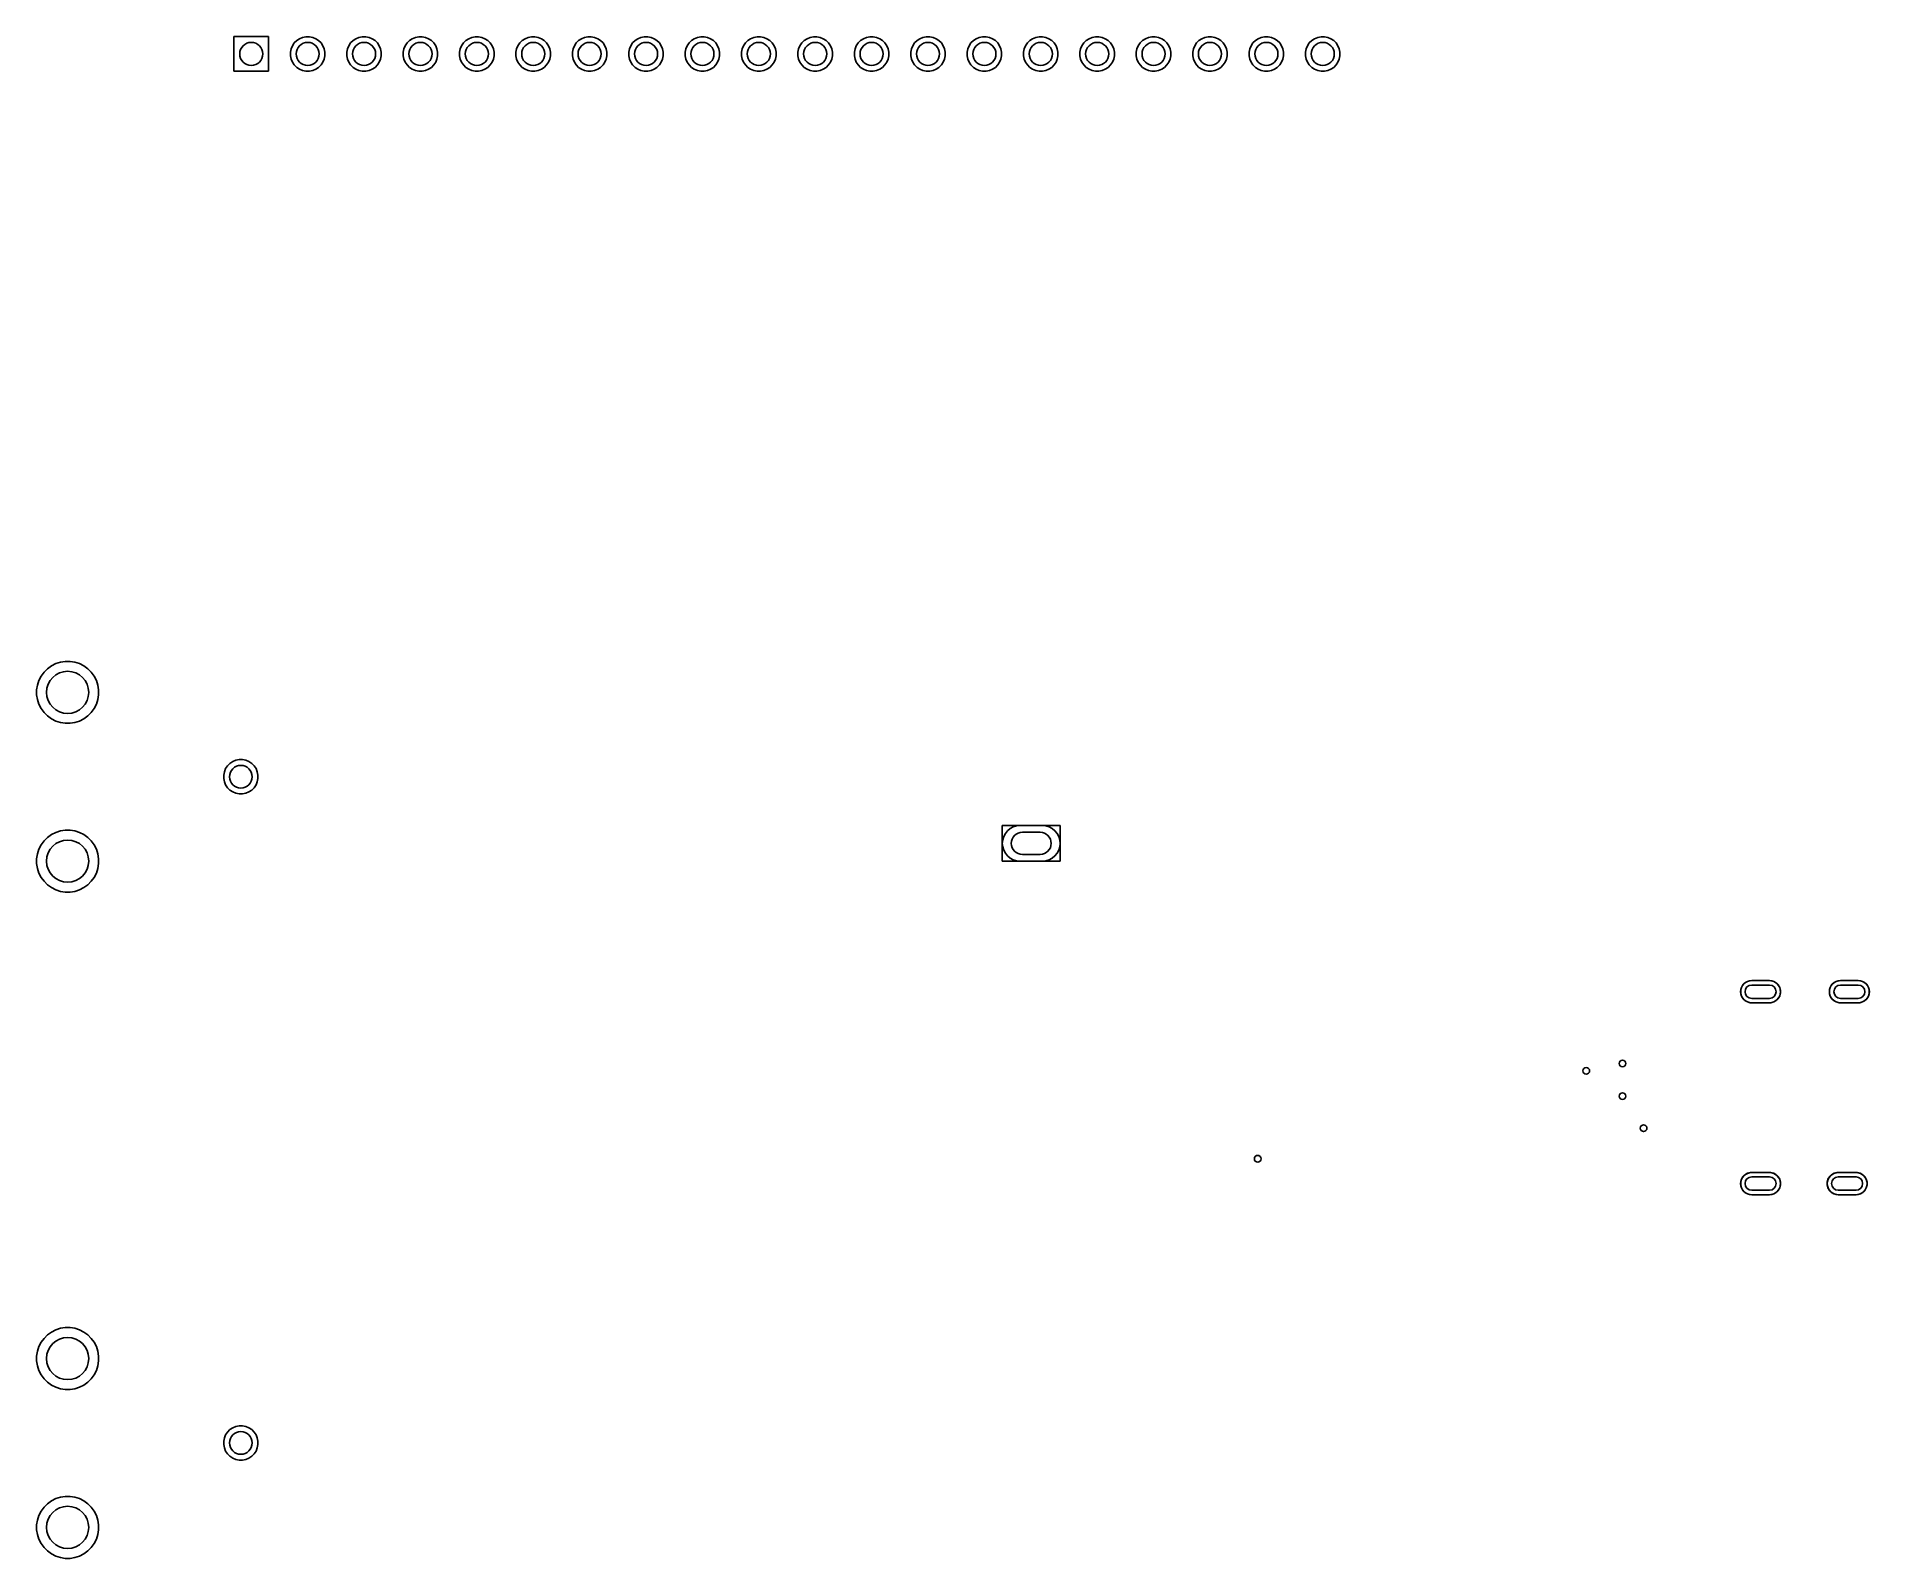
# Model space of a CAD drawing. Header units: inches. Extents: x 4.52 to 7.77, y -4.93 to -2.23.
import ezdxf

# ---------------------------------------------------------------- set-up
doc = ezdxf.new("R2010")
doc.units = ezdxf.units.IN
doc.header["$MEASUREMENT"] = 0
doc.layers.add('B.Mask', color=4, linetype='CONTINUOUS', true_color=0x02ffee)

msp = doc.modelspace()

# ---------------------------------------------------------------- linework, layer by layer
at = {"layer": 'B.Mask', "linetype": 'CONTINUOUS'}
for p, q in [((4.8657, -2.2927), (4.8657, -2.2313)), ((4.8657, -2.2313), (4.9272, -2.2313)), ((4.9272, -2.2313), (4.9272, -2.2927)), ((4.9727, -2.2425), (4.977, -2.2383)), ((4.977, -2.2383), (4.982, -2.2349)), ((4.982, -2.2349), (4.9875, -2.2326)), ((4.9875, -2.2326), (4.9934, -2.2314)), ((4.9934, -2.2314), (4.9995, -2.2314)), ((4.9995, -2.2314), (5.0054, -2.2326)), ((5.0054, -2.2326), (5.0109, -2.2349)), ((5.0109, -2.2349), (5.0159, -2.2383)), ((5.0159, -2.2383), (5.0202, -2.2425)), ((5.0727, -2.2425), (5.077, -2.2383)), ((5.077, -2.2383), (5.082, -2.2349)), ((5.082, -2.2349), (5.0875, -2.2326)), ((5.0875, -2.2326), (5.0934, -2.2314)), ((5.0934, -2.2314), (5.0995, -2.2314)), ((5.0995, -2.2314), (5.1054, -2.2326)), ((5.1054, -2.2326), (5.1109, -2.2349)), ((5.1109, -2.2349), (5.1159, -2.2383)), ((5.1159, -2.2383), (5.1202, -2.2425)), ((5.1727, -2.2425), (5.177, -2.2383)), ((5.177, -2.2383), (5.182, -2.2349)), ((5.182, -2.2349), (5.1875, -2.2326)), ((5.1875, -2.2326), (5.1934, -2.2314)), ((5.1934, -2.2314), (5.1995, -2.2314)), ((5.1995, -2.2314), (5.2054, -2.2326)), ((5.2054, -2.2326), (5.2109, -2.2349)), ((5.2109, -2.2349), (5.2159, -2.2383)), ((5.2159, -2.2383), (5.2202, -2.2425)), ((5.2727, -2.2425), (5.277, -2.2383)), ((5.277, -2.2383), (5.282, -2.2349)), ((5.282, -2.2349), (5.2875, -2.2326)), ((5.2875, -2.2326), (5.2934, -2.2314)), ((5.2934, -2.2314), (5.2995, -2.2314)), ((5.2995, -2.2314), (5.3054, -2.2326)), ((5.3054, -2.2326), (5.3109, -2.2349)), ((5.3109, -2.2349), (5.3159, -2.2383)), ((5.3159, -2.2383), (5.3202, -2.2425)), ((5.3727, -2.2425), (5.377, -2.2383)), ((5.377, -2.2383), (5.382, -2.2349)), ((5.382, -2.2349), (5.3875, -2.2326)), ((5.3875, -2.2326), (5.3934, -2.2314)), ((5.3934, -2.2314), (5.3995, -2.2314)), ((5.3995, -2.2314), (5.4054, -2.2326)), ((5.4054, -2.2326), (5.4109, -2.2349)), ((5.4109, -2.2349), (5.4159, -2.2383)), ((5.4159, -2.2383), (5.4202, -2.2425)), ((5.4727, -2.2425), (5.477, -2.2383)), ((5.477, -2.2383), (5.482, -2.2349)), ((5.482, -2.2349), (5.4875, -2.2326)), ((5.4875, -2.2326), (5.4934, -2.2314)), ((5.4934, -2.2314), (5.4995, -2.2314)), ((5.4995, -2.2314), (5.5054, -2.2326)), ((5.5054, -2.2326), (5.5109, -2.2349)), ((5.5109, -2.2349), (5.5159, -2.2383)), ((5.5159, -2.2383), (5.5202, -2.2425)), ((5.5727, -2.2425), (5.577, -2.2383)), ((5.577, -2.2383), (5.582, -2.2349)), ((5.582, -2.2349), (5.5875, -2.2326)), ((5.5875, -2.2326), (5.5934, -2.2314)), ((5.5934, -2.2314), (5.5995, -2.2314)), ((5.5995, -2.2314), (5.6054, -2.2326)), ((5.6054, -2.2326), (5.6109, -2.2349)), ((5.6109, -2.2349), (5.6159, -2.2383)), ((5.6159, -2.2383), (5.6202, -2.2425)), ((5.6727, -2.2425), (5.677, -2.2383)), ((5.677, -2.2383), (5.682, -2.2349)), ((5.682, -2.2349), (5.6875, -2.2326)), ((5.6875, -2.2326), (5.6934, -2.2314)), ((5.6934, -2.2314), (5.6995, -2.2314)), ((5.6995, -2.2314), (5.7054, -2.2326)), ((5.7054, -2.2326), (5.7109, -2.2349)), ((5.7109, -2.2349), (5.7159, -2.2383)), ((5.7159, -2.2383), (5.7202, -2.2425)), ((5.7727, -2.2425), (5.777, -2.2383)), ((5.777, -2.2383), (5.782, -2.2349)), ((5.782, -2.2349), (5.7875, -2.2326)), ((5.7875, -2.2326), (5.7934, -2.2314)), ((5.7934, -2.2314), (5.7995, -2.2314)), ((5.7995, -2.2314), (5.8054, -2.2326)), ((5.8054, -2.2326), (5.8109, -2.2349)), ((5.8109, -2.2349), (5.8159, -2.2383)), ((5.8159, -2.2383), (5.8202, -2.2425)), ((5.8727, -2.2425), (5.877, -2.2383)), ((5.877, -2.2383), (5.882, -2.2349)), ((5.882, -2.2349), (5.8875, -2.2326)), ((5.8875, -2.2326), (5.8934, -2.2314)), ((5.8934, -2.2314), (5.8995, -2.2314)), ((5.8995, -2.2314), (5.9054, -2.2326)), ((5.9054, -2.2326), (5.9109, -2.2349)), ((5.9109, -2.2349), (5.9159, -2.2383)), ((5.9159, -2.2383), (5.9202, -2.2425)), ((5.9727, -2.2425), (5.977, -2.2383)), ((5.977, -2.2383), (5.982, -2.2349)), ((5.982, -2.2349), (5.9875, -2.2326)), ((5.9875, -2.2326), (5.9934, -2.2314)), ((5.9934, -2.2314), (5.9995, -2.2314)), ((5.9995, -2.2314), (6.0054, -2.2326)), ((6.0054, -2.2326), (6.0109, -2.2349)), ((6.0109, -2.2349), (6.0159, -2.2383)), ((6.0159, -2.2383), (6.0202, -2.2425)), ((6.0727, -2.2425), (6.077, -2.2383)), ((6.077, -2.2383), (6.082, -2.2349)), ((6.082, -2.2349), (6.0875, -2.2326)), ((6.0875, -2.2326), (6.0934, -2.2314)), ((6.0934, -2.2314), (6.0995, -2.2314)), ((6.0995, -2.2314), (6.1054, -2.2326)), ((6.1054, -2.2326), (6.1109, -2.2349)), ((6.1109, -2.2349), (6.1159, -2.2383)), ((6.1159, -2.2383), (6.1202, -2.2425)), ((6.1727, -2.2425), (6.177, -2.2383)), ((6.177, -2.2383), (6.182, -2.2349)), ((6.182, -2.2349), (6.1875, -2.2326)), ((6.1875, -2.2326), (6.1934, -2.2314)), ((6.1934, -2.2314), (6.1995, -2.2314)), ((6.1995, -2.2314), (6.2054, -2.2326)), ((6.2054, -2.2326), (6.2109, -2.2349)), ((6.2109, -2.2349), (6.2159, -2.2383)), ((6.2159, -2.2383), (6.2202, -2.2425)), ((6.2727, -2.2425), (6.277, -2.2383)), ((6.277, -2.2383), (6.282, -2.2349)), ((6.282, -2.2349), (6.2875, -2.2326)), ((6.2875, -2.2326), (6.2934, -2.2314)), ((6.2934, -2.2314), (6.2995, -2.2314)), ((6.2995, -2.2314), (6.3054, -2.2326)), ((6.3054, -2.2326), (6.3109, -2.2349)), ((6.3109, -2.2349), (6.3159, -2.2383)), ((6.3159, -2.2383), (6.3202, -2.2425)), ((6.3727, -2.2425), (6.377, -2.2383)), ((6.377, -2.2383), (6.382, -2.2349)), ((6.382, -2.2349), (6.3875, -2.2326)), ((6.3875, -2.2326), (6.3934, -2.2314)), ((6.3934, -2.2314), (6.3995, -2.2314)), ((6.3995, -2.2314), (6.4054, -2.2326)), ((6.4054, -2.2326), (6.4109, -2.2349)), ((6.4109, -2.2349), (6.4159, -2.2383)), ((6.4159, -2.2383), (6.4202, -2.2425)), ((6.4727, -2.2425), (6.477, -2.2383)), ((6.477, -2.2383), (6.482, -2.2349)), ((6.482, -2.2349), (6.4875, -2.2326)), ((6.4875, -2.2326), (6.4934, -2.2314)), ((6.4934, -2.2314), (6.4995, -2.2314)), ((6.4995, -2.2314), (6.5054, -2.2326)), ((6.5054, -2.2326), (6.5109, -2.2349)), ((6.5109, -2.2349), (6.5159, -2.2383)), ((6.5159, -2.2383), (6.5202, -2.2425)), ((6.5727, -2.2425), (6.577, -2.2383)), ((6.577, -2.2383), (6.582, -2.2349)), ((6.582, -2.2349), (6.5875, -2.2326)), ((6.5875, -2.2326), (6.5934, -2.2314)), ((6.5934, -2.2314), (6.5995, -2.2314)), ((6.5995, -2.2314), (6.6054, -2.2326)), ((6.6054, -2.2326), (6.6109, -2.2349)), ((6.6109, -2.2349), (6.6159, -2.2383)), ((6.6159, -2.2383), (6.6202, -2.2425)), ((6.6727, -2.2425), (6.677, -2.2383)), ((6.677, -2.2383), (6.682, -2.2349)), ((6.682, -2.2349), (6.6875, -2.2326)), ((6.6875, -2.2326), (6.6934, -2.2314)), ((6.6934, -2.2314), (6.6995, -2.2314)), ((6.6995, -2.2314), (6.7054, -2.2326)), ((6.7054, -2.2326), (6.7109, -2.2349)), ((6.7109, -2.2349), (6.7159, -2.2383)), ((6.7159, -2.2383), (6.7202, -2.2425)), ((6.7727, -2.2425), (6.777, -2.2383)), ((6.777, -2.2383), (6.782, -2.2349)), ((6.782, -2.2349), (6.7875, -2.2326)), ((6.7875, -2.2326), (6.7934, -2.2314)), ((6.7934, -2.2314), (6.7995, -2.2314)), ((6.7995, -2.2314), (6.8054, -2.2326)), ((6.8054, -2.2326), (6.8109, -2.2349)), ((6.8109, -2.2349), (6.8159, -2.2383)), ((6.8159, -2.2383), (6.8202, -2.2425)), ((4.9659, -2.259), (4.9671, -2.2531)), ((4.9659, -2.265), (4.9659, -2.259)), ((4.9671, -2.2709), (4.9659, -2.265)), ((4.9671, -2.2531), (4.9694, -2.2475)), ((4.9694, -2.2765), (4.9671, -2.2709)), ((4.9694, -2.2475), (4.9727, -2.2425)), ((5.0202, -2.2425), (5.0235, -2.2475)), ((5.0235, -2.2475), (5.0258, -2.2531)), ((5.0258, -2.2709), (5.0235, -2.2765)), ((5.0258, -2.2531), (5.027, -2.259)), ((5.027, -2.265), (5.0258, -2.2709)), ((5.027, -2.259), (5.027, -2.265)), ((5.0659, -2.259), (5.0671, -2.2531)), ((5.0659, -2.265), (5.0659, -2.259)), ((5.0671, -2.2709), (5.0659, -2.265)), ((5.0671, -2.2531), (5.0694, -2.2475)), ((5.0694, -2.2765), (5.0671, -2.2709)), ((5.0694, -2.2475), (5.0727, -2.2425)), ((5.1202, -2.2425), (5.1235, -2.2475)), ((5.1235, -2.2475), (5.1258, -2.2531)), ((5.1258, -2.2709), (5.1235, -2.2765)), ((5.1258, -2.2531), (5.127, -2.259)), ((5.127, -2.265), (5.1258, -2.2709)), ((5.127, -2.259), (5.127, -2.265)), ((5.1659, -2.259), (5.1671, -2.2531)), ((5.1659, -2.265), (5.1659, -2.259)), ((5.1671, -2.2709), (5.1659, -2.265)), ((5.1671, -2.2531), (5.1694, -2.2475)), ((5.1694, -2.2765), (5.1671, -2.2709)), ((5.1694, -2.2475), (5.1727, -2.2425)), ((5.2202, -2.2425), (5.2235, -2.2475)), ((5.2235, -2.2475), (5.2258, -2.2531)), ((5.2258, -2.2709), (5.2235, -2.2765)), ((5.2258, -2.2531), (5.227, -2.259)), ((5.227, -2.265), (5.2258, -2.2709)), ((5.227, -2.259), (5.227, -2.265)), ((5.2659, -2.259), (5.2671, -2.2531)), ((5.2659, -2.265), (5.2659, -2.259)), ((5.2671, -2.2709), (5.2659, -2.265)), ((5.2671, -2.2531), (5.2694, -2.2475)), ((5.2694, -2.2765), (5.2671, -2.2709)), ((5.2694, -2.2475), (5.2727, -2.2425)), ((5.3202, -2.2425), (5.3235, -2.2475)), ((5.3235, -2.2475), (5.3258, -2.2531)), ((5.3258, -2.2709), (5.3235, -2.2765)), ((5.3258, -2.2531), (5.327, -2.259)), ((5.327, -2.265), (5.3258, -2.2709)), ((5.327, -2.259), (5.327, -2.265)), ((5.3659, -2.259), (5.3671, -2.2531)), ((5.3659, -2.265), (5.3659, -2.259)), ((5.3671, -2.2709), (5.3659, -2.265)), ((5.3671, -2.2531), (5.3694, -2.2475)), ((5.3694, -2.2765), (5.3671, -2.2709)), ((5.3694, -2.2475), (5.3727, -2.2425)), ((5.4202, -2.2425), (5.4235, -2.2475)), ((5.4235, -2.2475), (5.4258, -2.2531)), ((5.4258, -2.2709), (5.4235, -2.2765)), ((5.4258, -2.2531), (5.427, -2.259)), ((5.427, -2.265), (5.4258, -2.2709)), ((5.427, -2.259), (5.427, -2.265)), ((5.4659, -2.259), (5.4671, -2.2531)), ((5.4659, -2.265), (5.4659, -2.259)), ((5.4671, -2.2709), (5.4659, -2.265)), ((5.4671, -2.2531), (5.4694, -2.2475)), ((5.4694, -2.2765), (5.4671, -2.2709)), ((5.4694, -2.2475), (5.4727, -2.2425)), ((5.5202, -2.2425), (5.5235, -2.2475)), ((5.5235, -2.2475), (5.5258, -2.2531)), ((5.5258, -2.2709), (5.5235, -2.2765)), ((5.5258, -2.2531), (5.527, -2.259)), ((5.527, -2.265), (5.5258, -2.2709)), ((5.527, -2.259), (5.527, -2.265)), ((5.5659, -2.259), (5.5671, -2.2531)), ((5.5659, -2.265), (5.5659, -2.259)), ((5.5671, -2.2709), (5.5659, -2.265)), ((5.5671, -2.2531), (5.5694, -2.2475)), ((5.5694, -2.2765), (5.5671, -2.2709)), ((5.5694, -2.2475), (5.5727, -2.2425)), ((5.6202, -2.2425), (5.6235, -2.2475)), ((5.6235, -2.2475), (5.6258, -2.2531)), ((5.6258, -2.2709), (5.6235, -2.2765)), ((5.6258, -2.2531), (5.627, -2.259)), ((5.627, -2.265), (5.6258, -2.2709)), ((5.627, -2.259), (5.627, -2.265)), ((5.6659, -2.259), (5.6671, -2.2531)), ((5.6659, -2.265), (5.6659, -2.259)), ((5.6671, -2.2709), (5.6659, -2.265)), ((5.6671, -2.2531), (5.6694, -2.2475)), ((5.6694, -2.2765), (5.6671, -2.2709)), ((5.6694, -2.2475), (5.6727, -2.2425)), ((5.7202, -2.2425), (5.7235, -2.2475)), ((5.7235, -2.2475), (5.7258, -2.2531)), ((5.7258, -2.2709), (5.7235, -2.2765)), ((5.7258, -2.2531), (5.727, -2.259)), ((5.727, -2.265), (5.7258, -2.2709)), ((5.727, -2.259), (5.727, -2.265)), ((5.7659, -2.259), (5.7671, -2.2531)), ((5.7659, -2.265), (5.7659, -2.259)), ((5.7671, -2.2709), (5.7659, -2.265)), ((5.7671, -2.2531), (5.7694, -2.2475)), ((5.7694, -2.2765), (5.7671, -2.2709)), ((5.7694, -2.2475), (5.7727, -2.2425)), ((5.8202, -2.2425), (5.8235, -2.2475)), ((5.8235, -2.2475), (5.8258, -2.2531)), ((5.8258, -2.2709), (5.8235, -2.2765)), ((5.8258, -2.2531), (5.827, -2.259)), ((5.827, -2.265), (5.8258, -2.2709)), ((5.827, -2.259), (5.827, -2.265)), ((5.8659, -2.259), (5.8671, -2.2531)), ((5.8659, -2.265), (5.8659, -2.259)), ((5.8671, -2.2709), (5.8659, -2.265)), ((5.8671, -2.2531), (5.8694, -2.2475)), ((5.8694, -2.2765), (5.8671, -2.2709)), ((5.8694, -2.2475), (5.8727, -2.2425)), ((5.9202, -2.2425), (5.9235, -2.2475)), ((5.9235, -2.2475), (5.9258, -2.2531)), ((5.9258, -2.2709), (5.9235, -2.2765)), ((5.9258, -2.2531), (5.927, -2.259)), ((5.927, -2.265), (5.9258, -2.2709)), ((5.927, -2.259), (5.927, -2.265)), ((5.9659, -2.259), (5.9671, -2.2531)), ((5.9659, -2.265), (5.9659, -2.259)), ((5.9671, -2.2709), (5.9659, -2.265)), ((5.9671, -2.2531), (5.9694, -2.2475)), ((5.9694, -2.2765), (5.9671, -2.2709)), ((5.9694, -2.2475), (5.9727, -2.2425)), ((6.0202, -2.2425), (6.0235, -2.2475)), ((6.0235, -2.2475), (6.0258, -2.2531)), ((6.0258, -2.2709), (6.0235, -2.2765)), ((6.0258, -2.2531), (6.027, -2.259)), ((6.027, -2.265), (6.0258, -2.2709)), ((6.027, -2.259), (6.027, -2.265)), ((6.0659, -2.259), (6.0671, -2.2531)), ((6.0659, -2.265), (6.0659, -2.259)), ((6.0671, -2.2709), (6.0659, -2.265)), ((6.0671, -2.2531), (6.0694, -2.2475)), ((6.0694, -2.2765), (6.0671, -2.2709)), ((6.0694, -2.2475), (6.0727, -2.2425)), ((6.1202, -2.2425), (6.1235, -2.2475)), ((6.1235, -2.2475), (6.1258, -2.2531)), ((6.1258, -2.2709), (6.1235, -2.2765)), ((6.1258, -2.2531), (6.127, -2.259)), ((6.127, -2.265), (6.1258, -2.2709)), ((6.127, -2.259), (6.127, -2.265)), ((6.1659, -2.259), (6.1671, -2.2531)), ((6.1659, -2.265), (6.1659, -2.259)), ((6.1671, -2.2709), (6.1659, -2.265)), ((6.1671, -2.2531), (6.1694, -2.2475)), ((6.1694, -2.2765), (6.1671, -2.2709)), ((6.1694, -2.2475), (6.1727, -2.2425)), ((6.2202, -2.2425), (6.2235, -2.2475)), ((6.2235, -2.2475), (6.2258, -2.2531)), ((6.2258, -2.2709), (6.2235, -2.2765)), ((6.2258, -2.2531), (6.227, -2.259)), ((6.227, -2.265), (6.2258, -2.2709)), ((6.227, -2.259), (6.227, -2.265)), ((6.2659, -2.259), (6.2671, -2.2531)), ((6.2659, -2.265), (6.2659, -2.259)), ((6.2671, -2.2709), (6.2659, -2.265)), ((6.2671, -2.2531), (6.2694, -2.2475)), ((6.2694, -2.2765), (6.2671, -2.2709)), ((6.2694, -2.2475), (6.2727, -2.2425)), ((6.3202, -2.2425), (6.3235, -2.2475)), ((6.3235, -2.2475), (6.3258, -2.2531)), ((6.3258, -2.2709), (6.3235, -2.2765)), ((6.3258, -2.2531), (6.327, -2.259)), ((6.327, -2.265), (6.3258, -2.2709)), ((6.327, -2.259), (6.327, -2.265)), ((6.3659, -2.259), (6.3671, -2.2531)), ((6.3659, -2.265), (6.3659, -2.259)), ((6.3671, -2.2709), (6.3659, -2.265)), ((6.3671, -2.2531), (6.3694, -2.2475)), ((6.3694, -2.2765), (6.3671, -2.2709)), ((6.3694, -2.2475), (6.3727, -2.2425)), ((6.4202, -2.2425), (6.4235, -2.2475)), ((6.4235, -2.2475), (6.4258, -2.2531)), ((6.4258, -2.2709), (6.4235, -2.2765)), ((6.4258, -2.2531), (6.427, -2.259)), ((6.427, -2.265), (6.4258, -2.2709)), ((6.427, -2.259), (6.427, -2.265)), ((6.4659, -2.259), (6.4671, -2.2531)), ((6.4659, -2.265), (6.4659, -2.259)), ((6.4671, -2.2709), (6.4659, -2.265)), ((6.4671, -2.2531), (6.4694, -2.2475)), ((6.4694, -2.2765), (6.4671, -2.2709)), ((6.4694, -2.2475), (6.4727, -2.2425)), ((6.5202, -2.2425), (6.5235, -2.2475)), ((6.5235, -2.2475), (6.5258, -2.2531)), ((6.5258, -2.2709), (6.5235, -2.2765)), ((6.5258, -2.2531), (6.527, -2.259)), ((6.527, -2.265), (6.5258, -2.2709)), ((6.527, -2.259), (6.527, -2.265)), ((6.5659, -2.259), (6.5671, -2.2531)), ((6.5659, -2.265), (6.5659, -2.259)), ((6.5671, -2.2709), (6.5659, -2.265)), ((6.5671, -2.2531), (6.5694, -2.2475)), ((6.5694, -2.2765), (6.5671, -2.2709)), ((6.5694, -2.2475), (6.5727, -2.2425)), ((6.6202, -2.2425), (6.6235, -2.2475)), ((6.6235, -2.2475), (6.6258, -2.2531)), ((6.6258, -2.2709), (6.6235, -2.2765)), ((6.6258, -2.2531), (6.627, -2.259)), ((6.627, -2.265), (6.6258, -2.2709)), ((6.627, -2.259), (6.627, -2.265)), ((6.6659, -2.259), (6.6671, -2.2531)), ((6.6659, -2.265), (6.6659, -2.259)), ((6.6671, -2.2709), (6.6659, -2.265)), ((6.6671, -2.2531), (6.6694, -2.2475)), ((6.6694, -2.2765), (6.6671, -2.2709)), ((6.6694, -2.2475), (6.6727, -2.2425)), ((6.7202, -2.2425), (6.7235, -2.2475)), ((6.7235, -2.2475), (6.7258, -2.2531)), ((6.7258, -2.2709), (6.7235, -2.2765)), ((6.7258, -2.2531), (6.727, -2.259)), ((6.727, -2.265), (6.7258, -2.2709)), ((6.727, -2.259), (6.727, -2.265)), ((6.7659, -2.259), (6.7671, -2.2531)), ((6.7659, -2.265), (6.7659, -2.259)), ((6.7671, -2.2709), (6.7659, -2.265)), ((6.7671, -2.2531), (6.7694, -2.2475)), ((6.7694, -2.2765), (6.7671, -2.2709)), ((6.7694, -2.2475), (6.7727, -2.2425)), ((6.8202, -2.2425), (6.8235, -2.2475)), ((6.8235, -2.2475), (6.8258, -2.2531)), ((6.8258, -2.2709), (6.8235, -2.2765)), ((6.8258, -2.2531), (6.827, -2.259)), ((6.827, -2.265), (6.8258, -2.2709)), ((6.827, -2.259), (6.827, -2.265)), ((4.9272, -2.2927), (4.8657, -2.2927)), ((4.9727, -2.2815), (4.9694, -2.2765)), ((4.977, -2.2857), (4.9727, -2.2815)), ((4.982, -2.2891), (4.977, -2.2857)), ((4.9875, -2.2914), (4.982, -2.2891)), ((4.9934, -2.2926), (4.9875, -2.2914)), ((4.9995, -2.2926), (4.9934, -2.2926)), ((5.0054, -2.2914), (4.9995, -2.2926)), ((5.0109, -2.2891), (5.0054, -2.2914)), ((5.0159, -2.2857), (5.0109, -2.2891)), ((5.0202, -2.2815), (5.0159, -2.2857)), ((5.0235, -2.2765), (5.0202, -2.2815)), ((5.0727, -2.2815), (5.0694, -2.2765)), ((5.077, -2.2857), (5.0727, -2.2815)), ((5.082, -2.2891), (5.077, -2.2857)), ((5.0875, -2.2914), (5.082, -2.2891)), ((5.0934, -2.2926), (5.0875, -2.2914)), ((5.0995, -2.2926), (5.0934, -2.2926)), ((5.1054, -2.2914), (5.0995, -2.2926)), ((5.1109, -2.2891), (5.1054, -2.2914)), ((5.1159, -2.2857), (5.1109, -2.2891)), ((5.1202, -2.2815), (5.1159, -2.2857)), ((5.1235, -2.2765), (5.1202, -2.2815)), ((5.1727, -2.2815), (5.1694, -2.2765)), ((5.177, -2.2857), (5.1727, -2.2815)), ((5.182, -2.2891), (5.177, -2.2857)), ((5.1875, -2.2914), (5.182, -2.2891)), ((5.1934, -2.2926), (5.1875, -2.2914)), ((5.1995, -2.2926), (5.1934, -2.2926)), ((5.2054, -2.2914), (5.1995, -2.2926)), ((5.2109, -2.2891), (5.2054, -2.2914)), ((5.2159, -2.2857), (5.2109, -2.2891)), ((5.2202, -2.2815), (5.2159, -2.2857)), ((5.2235, -2.2765), (5.2202, -2.2815)), ((5.2727, -2.2815), (5.2694, -2.2765)), ((5.277, -2.2857), (5.2727, -2.2815)), ((5.282, -2.2891), (5.277, -2.2857)), ((5.2875, -2.2914), (5.282, -2.2891)), ((5.2934, -2.2926), (5.2875, -2.2914)), ((5.2995, -2.2926), (5.2934, -2.2926)), ((5.3054, -2.2914), (5.2995, -2.2926)), ((5.3109, -2.2891), (5.3054, -2.2914)), ((5.3159, -2.2857), (5.3109, -2.2891)), ((5.3202, -2.2815), (5.3159, -2.2857)), ((5.3235, -2.2765), (5.3202, -2.2815)), ((5.3727, -2.2815), (5.3694, -2.2765)), ((5.377, -2.2857), (5.3727, -2.2815)), ((5.382, -2.2891), (5.377, -2.2857)), ((5.3875, -2.2914), (5.382, -2.2891)), ((5.3934, -2.2926), (5.3875, -2.2914)), ((5.3995, -2.2926), (5.3934, -2.2926)), ((5.4054, -2.2914), (5.3995, -2.2926)), ((5.4109, -2.2891), (5.4054, -2.2914)), ((5.4159, -2.2857), (5.4109, -2.2891)), ((5.4202, -2.2815), (5.4159, -2.2857)), ((5.4235, -2.2765), (5.4202, -2.2815)), ((5.4727, -2.2815), (5.4694, -2.2765)), ((5.477, -2.2857), (5.4727, -2.2815)), ((5.482, -2.2891), (5.477, -2.2857)), ((5.4875, -2.2914), (5.482, -2.2891)), ((5.4934, -2.2926), (5.4875, -2.2914)), ((5.4995, -2.2926), (5.4934, -2.2926)), ((5.5054, -2.2914), (5.4995, -2.2926)), ((5.5109, -2.2891), (5.5054, -2.2914)), ((5.5159, -2.2857), (5.5109, -2.2891)), ((5.5202, -2.2815), (5.5159, -2.2857)), ((5.5235, -2.2765), (5.5202, -2.2815)), ((5.5727, -2.2815), (5.5694, -2.2765)), ((5.577, -2.2857), (5.5727, -2.2815)), ((5.582, -2.2891), (5.577, -2.2857)), ((5.5875, -2.2914), (5.582, -2.2891)), ((5.5934, -2.2926), (5.5875, -2.2914)), ((5.5995, -2.2926), (5.5934, -2.2926)), ((5.6054, -2.2914), (5.5995, -2.2926)), ((5.6109, -2.2891), (5.6054, -2.2914)), ((5.6159, -2.2857), (5.6109, -2.2891)), ((5.6202, -2.2815), (5.6159, -2.2857)), ((5.6235, -2.2765), (5.6202, -2.2815)), ((5.6727, -2.2815), (5.6694, -2.2765)), ((5.677, -2.2857), (5.6727, -2.2815)), ((5.682, -2.2891), (5.677, -2.2857)), ((5.6875, -2.2914), (5.682, -2.2891)), ((5.6934, -2.2926), (5.6875, -2.2914)), ((5.6995, -2.2926), (5.6934, -2.2926)), ((5.7054, -2.2914), (5.6995, -2.2926)), ((5.7109, -2.2891), (5.7054, -2.2914)), ((5.7159, -2.2857), (5.7109, -2.2891)), ((5.7202, -2.2815), (5.7159, -2.2857)), ((5.7235, -2.2765), (5.7202, -2.2815)), ((5.7727, -2.2815), (5.7694, -2.2765)), ((5.777, -2.2857), (5.7727, -2.2815)), ((5.782, -2.2891), (5.777, -2.2857)), ((5.7875, -2.2914), (5.782, -2.2891)), ((5.7934, -2.2926), (5.7875, -2.2914)), ((5.7995, -2.2926), (5.7934, -2.2926)), ((5.8054, -2.2914), (5.7995, -2.2926)), ((5.8109, -2.2891), (5.8054, -2.2914)), ((5.8159, -2.2857), (5.8109, -2.2891)), ((5.8202, -2.2815), (5.8159, -2.2857)), ((5.8235, -2.2765), (5.8202, -2.2815)), ((5.8727, -2.2815), (5.8694, -2.2765)), ((5.877, -2.2857), (5.8727, -2.2815)), ((5.882, -2.2891), (5.877, -2.2857)), ((5.8875, -2.2914), (5.882, -2.2891)), ((5.8934, -2.2926), (5.8875, -2.2914)), ((5.8995, -2.2926), (5.8934, -2.2926)), ((5.9054, -2.2914), (5.8995, -2.2926)), ((5.9109, -2.2891), (5.9054, -2.2914)), ((5.9159, -2.2857), (5.9109, -2.2891)), ((5.9202, -2.2815), (5.9159, -2.2857)), ((5.9235, -2.2765), (5.9202, -2.2815)), ((5.9727, -2.2815), (5.9694, -2.2765)), ((5.977, -2.2857), (5.9727, -2.2815)), ((5.982, -2.2891), (5.977, -2.2857)), ((5.9875, -2.2914), (5.982, -2.2891)), ((5.9934, -2.2926), (5.9875, -2.2914)), ((5.9995, -2.2926), (5.9934, -2.2926)), ((6.0054, -2.2914), (5.9995, -2.2926)), ((6.0109, -2.2891), (6.0054, -2.2914)), ((6.0159, -2.2857), (6.0109, -2.2891)), ((6.0202, -2.2815), (6.0159, -2.2857)), ((6.0235, -2.2765), (6.0202, -2.2815)), ((6.0727, -2.2815), (6.0694, -2.2765)), ((6.077, -2.2857), (6.0727, -2.2815)), ((6.082, -2.2891), (6.077, -2.2857)), ((6.0875, -2.2914), (6.082, -2.2891)), ((6.0934, -2.2926), (6.0875, -2.2914)), ((6.0995, -2.2926), (6.0934, -2.2926)), ((6.1054, -2.2914), (6.0995, -2.2926)), ((6.1109, -2.2891), (6.1054, -2.2914)), ((6.1159, -2.2857), (6.1109, -2.2891)), ((6.1202, -2.2815), (6.1159, -2.2857)), ((6.1235, -2.2765), (6.1202, -2.2815)), ((6.1727, -2.2815), (6.1694, -2.2765)), ((6.177, -2.2857), (6.1727, -2.2815)), ((6.182, -2.2891), (6.177, -2.2857)), ((6.1875, -2.2914), (6.182, -2.2891)), ((6.1934, -2.2926), (6.1875, -2.2914)), ((6.1995, -2.2926), (6.1934, -2.2926)), ((6.2054, -2.2914), (6.1995, -2.2926)), ((6.2109, -2.2891), (6.2054, -2.2914)), ((6.2159, -2.2857), (6.2109, -2.2891)), ((6.2202, -2.2815), (6.2159, -2.2857)), ((6.2235, -2.2765), (6.2202, -2.2815)), ((6.2727, -2.2815), (6.2694, -2.2765)), ((6.277, -2.2857), (6.2727, -2.2815)), ((6.282, -2.2891), (6.277, -2.2857)), ((6.2875, -2.2914), (6.282, -2.2891)), ((6.2934, -2.2926), (6.2875, -2.2914)), ((6.2995, -2.2926), (6.2934, -2.2926)), ((6.3054, -2.2914), (6.2995, -2.2926)), ((6.3109, -2.2891), (6.3054, -2.2914)), ((6.3159, -2.2857), (6.3109, -2.2891)), ((6.3202, -2.2815), (6.3159, -2.2857)), ((6.3235, -2.2765), (6.3202, -2.2815)), ((6.3727, -2.2815), (6.3694, -2.2765)), ((6.377, -2.2857), (6.3727, -2.2815)), ((6.382, -2.2891), (6.377, -2.2857)), ((6.3875, -2.2914), (6.382, -2.2891)), ((6.3934, -2.2926), (6.3875, -2.2914)), ((6.3995, -2.2926), (6.3934, -2.2926)), ((6.4054, -2.2914), (6.3995, -2.2926)), ((6.4109, -2.2891), (6.4054, -2.2914)), ((6.4159, -2.2857), (6.4109, -2.2891)), ((6.4202, -2.2815), (6.4159, -2.2857)), ((6.4235, -2.2765), (6.4202, -2.2815)), ((6.4727, -2.2815), (6.4694, -2.2765)), ((6.477, -2.2857), (6.4727, -2.2815)), ((6.482, -2.2891), (6.477, -2.2857)), ((6.4875, -2.2914), (6.482, -2.2891)), ((6.4934, -2.2926), (6.4875, -2.2914)), ((6.4995, -2.2926), (6.4934, -2.2926)), ((6.5054, -2.2914), (6.4995, -2.2926)), ((6.5109, -2.2891), (6.5054, -2.2914)), ((6.5159, -2.2857), (6.5109, -2.2891)), ((6.5202, -2.2815), (6.5159, -2.2857)), ((6.5235, -2.2765), (6.5202, -2.2815)), ((6.5727, -2.2815), (6.5694, -2.2765)), ((6.577, -2.2857), (6.5727, -2.2815)), ((6.582, -2.2891), (6.577, -2.2857)), ((6.5875, -2.2914), (6.582, -2.2891)), ((6.5934, -2.2926), (6.5875, -2.2914)), ((6.5995, -2.2926), (6.5934, -2.2926)), ((6.6054, -2.2914), (6.5995, -2.2926)), ((6.6109, -2.2891), (6.6054, -2.2914)), ((6.6159, -2.2857), (6.6109, -2.2891)), ((6.6202, -2.2815), (6.6159, -2.2857)), ((6.6235, -2.2765), (6.6202, -2.2815)), ((6.6727, -2.2815), (6.6694, -2.2765)), ((6.677, -2.2857), (6.6727, -2.2815)), ((6.682, -2.2891), (6.677, -2.2857)), ((6.6875, -2.2914), (6.682, -2.2891)), ((6.6934, -2.2926), (6.6875, -2.2914)), ((6.6995, -2.2926), (6.6934, -2.2926)), ((6.7054, -2.2914), (6.6995, -2.2926)), ((6.7109, -2.2891), (6.7054, -2.2914)), ((6.7159, -2.2857), (6.7109, -2.2891)), ((6.7202, -2.2815), (6.7159, -2.2857)), ((6.7235, -2.2765), (6.7202, -2.2815)), ((6.7727, -2.2815), (6.7694, -2.2765)), ((6.777, -2.2857), (6.7727, -2.2815)), ((6.782, -2.2891), (6.777, -2.2857)), ((6.7875, -2.2914), (6.782, -2.2891)), ((6.7934, -2.2926), (6.7875, -2.2914)), ((6.7995, -2.2926), (6.7934, -2.2926)), ((6.8054, -2.2914), (6.7995, -2.2926)), ((6.8109, -2.2891), (6.8054, -2.2914)), ((6.8159, -2.2857), (6.8109, -2.2891)), ((6.8202, -2.2815), (6.8159, -2.2857)), ((6.8235, -2.2765), (6.8202, -2.2815)), ((4.5351, -3.3518), (4.5421, -3.3467)), ((4.5421, -3.3467), (4.5498, -3.3428)), ((4.5498, -3.3428), (4.558, -3.3401)), ((4.558, -3.3401), (4.5665, -3.3388)), ((4.5665, -3.3388), (4.5752, -3.3388)), ((4.5752, -3.3388), (4.5837, -3.3401)), ((4.5837, -3.3401), (4.592, -3.3428)), ((4.592, -3.3428), (4.5997, -3.3467)), ((4.5997, -3.3467), (4.6067, -3.3518)), ((4.5173, -3.3808), (4.5199, -3.3726)), ((4.5199, -3.3726), (4.5239, -3.3649)), ((4.5239, -3.3649), (4.529, -3.3579)), ((4.529, -3.3579), (4.5351, -3.3518)), ((4.6067, -3.3518), (4.6128, -3.3579)), ((4.6128, -3.3579), (4.6179, -3.3649)), ((4.6179, -3.3649), (4.6218, -3.3726)), ((4.6218, -3.3726), (4.6245, -3.3808)), ((4.5159, -3.3894), (4.5173, -3.3808)), ((4.5159, -3.398), (4.5159, -3.3894)), ((4.5173, -3.4066), (4.5159, -3.398)), ((4.5199, -3.4148), (4.5173, -3.4066)), ((4.6245, -3.4066), (4.6218, -3.4148)), ((4.6245, -3.3808), (4.6258, -3.3894)), ((4.6258, -3.398), (4.6245, -3.4066)), ((4.6258, -3.3894), (4.6258, -3.398)), ((4.5239, -3.4225), (4.5199, -3.4148)), ((4.529, -3.4295), (4.5239, -3.4225)), ((4.5351, -3.4356), (4.529, -3.4295)), ((4.5421, -3.4407), (4.5351, -3.4356)), ((4.5498, -3.4446), (4.5421, -3.4407)), ((4.558, -3.4473), (4.5498, -3.4446)), ((4.592, -3.4446), (4.5837, -3.4473)), ((4.5997, -3.4407), (4.592, -3.4446)), ((4.6067, -3.4356), (4.5997, -3.4407)), ((4.6128, -3.4295), (4.6067, -3.4356)), ((4.6179, -3.4225), (4.6128, -3.4295)), ((4.6218, -3.4148), (4.6179, -3.4225)), ((4.5665, -3.4486), (4.558, -3.4473)), ((4.5752, -3.4486), (4.5665, -3.4486)), ((4.5837, -3.4473), (4.5752, -3.4486)), ((4.8476, -3.5403), (4.8488, -3.5344)), ((4.8476, -3.5463), (4.8476, -3.5403)), ((4.8488, -3.5344), (4.851, -3.5289)), ((4.851, -3.5289), (4.8544, -3.5239)), ((4.8544, -3.5239), (4.8586, -3.5197)), ((4.8586, -3.5197), (4.8636, -3.5164)), ((4.8636, -3.5164), (4.8691, -3.5141)), ((4.8691, -3.5141), (4.875, -3.5129)), ((4.875, -3.5129), (4.8809, -3.5129)), ((4.8809, -3.5129), (4.8868, -3.5141)), ((4.8868, -3.5141), (4.8923, -3.5164)), ((4.8923, -3.5164), (4.8973, -3.5197)), ((4.8973, -3.5197), (4.9015, -3.5239)), ((4.9015, -3.5239), (4.9049, -3.5289)), ((4.9049, -3.5289), (4.9072, -3.5344)), ((4.9072, -3.5344), (4.9083, -3.5403)), ((4.9083, -3.5403), (4.9083, -3.5463)), ((4.8488, -3.5522), (4.8476, -3.5463)), ((4.851, -3.5577), (4.8488, -3.5522)), ((4.8544, -3.5627), (4.851, -3.5577)), ((4.8586, -3.5669), (4.8544, -3.5627)), ((4.8636, -3.5702), (4.8586, -3.5669)), ((4.8691, -3.5725), (4.8636, -3.5702)), ((4.875, -3.5737), (4.8691, -3.5725)), ((4.8809, -3.5737), (4.875, -3.5737)), ((4.8868, -3.5725), (4.8809, -3.5737)), ((4.8923, -3.5702), (4.8868, -3.5725)), ((4.8973, -3.5669), (4.8923, -3.5702)), ((4.9015, -3.5627), (4.8973, -3.5669)), ((4.9049, -3.5577), (4.9015, -3.5627)), ((4.9072, -3.5522), (4.9049, -3.5577)), ((4.9083, -3.5463), (4.9072, -3.5522)), ((4.5498, -3.642), (4.558, -3.6393)), ((4.558, -3.6393), (4.5665, -3.638)), ((4.5665, -3.638), (4.5752, -3.638)), ((4.5752, -3.638), (4.5837, -3.6393)), ((4.5837, -3.6393), (4.592, -3.642)), ((6.2283, -3.6929), (6.2283, -3.6299)), ((6.2283, -3.6299), (6.3307, -3.6299)), ((6.2992, -3.6299), (6.2598, -3.6299)), ((6.3307, -3.6299), (6.3307, -3.6929)), ((4.5173, -3.68), (4.5199, -3.6718)), ((4.5199, -3.6718), (4.5239, -3.6641)), ((4.5239, -3.6641), (4.529, -3.6571)), ((4.529, -3.6571), (4.5351, -3.651)), ((4.5351, -3.651), (4.5421, -3.6459)), ((4.5421, -3.6459), (4.5498, -3.642)), ((4.592, -3.642), (4.5997, -3.6459)), ((4.5997, -3.6459), (4.6067, -3.651)), ((4.6067, -3.651), (4.6128, -3.6571)), ((4.6128, -3.6571), (4.6179, -3.6641)), ((4.6179, -3.6641), (4.6218, -3.6718)), ((4.6218, -3.6718), (4.6245, -3.68)), ((6.2953, -3.6417), (6.2638, -3.6417)), ((4.5159, -3.6886), (4.5173, -3.68)), ((4.5159, -3.6972), (4.5159, -3.6886)), ((4.5173, -3.7058), (4.5159, -3.6972)), ((4.6245, -3.68), (4.6258, -3.6886)), ((4.6258, -3.6972), (4.6245, -3.7058)), ((4.6258, -3.6886), (4.6258, -3.6972)), ((6.3307, -3.6929), (6.2283, -3.6929)), ((6.2598, -3.6929), (6.2992, -3.6929)), ((6.2638, -3.6811), (6.2953, -3.6811)), ((4.5199, -3.714), (4.5173, -3.7058)), ((4.5239, -3.7217), (4.5199, -3.714)), ((4.529, -3.7287), (4.5239, -3.7217)), ((4.5351, -3.7348), (4.529, -3.7287)), ((4.5421, -3.7399), (4.5351, -3.7348)), ((4.6067, -3.7348), (4.5997, -3.7399)), ((4.6128, -3.7287), (4.6067, -3.7348)), ((4.6179, -3.7217), (4.6128, -3.7287)), ((4.6218, -3.714), (4.6179, -3.7217)), ((4.6245, -3.7058), (4.6218, -3.714)), ((4.5498, -3.7438), (4.5421, -3.7399)), ((4.558, -3.7465), (4.5498, -3.7438)), ((4.5665, -3.7479), (4.558, -3.7465)), ((4.5752, -3.7479), (4.5665, -3.7479)), ((4.5837, -3.7465), (4.5752, -3.7479)), ((4.592, -3.7438), (4.5837, -3.7465)), ((4.5997, -3.7399), (4.592, -3.7438)), ((7.5376, -3.9218), (7.5389, -3.9169)), ((7.5376, -3.927), (7.5376, -3.9218)), ((7.5389, -3.9319), (7.5376, -3.927)), ((7.5389, -3.9169), (7.5415, -3.9124)), ((7.5415, -3.9364), (7.5389, -3.9319)), ((7.5415, -3.9124), (7.5451, -3.9088)), ((7.5451, -3.9088), (7.5496, -3.9062)), ((7.5496, -3.9062), (7.5545, -3.9049)), ((7.5545, -3.9049), (7.5571, -3.9047)), ((7.5571, -3.9047), (7.5886, -3.9047)), ((7.5886, -3.9047), (7.5571, -3.9047)), ((7.5886, -3.9126), (7.5571, -3.9126)), ((7.5886, -3.9047), (7.5912, -3.9049)), ((7.5912, -3.9049), (7.5961, -3.9062)), ((7.5961, -3.9062), (7.6006, -3.9088)), ((7.6006, -3.9088), (7.6042, -3.9124)), ((7.6042, -3.9124), (7.6068, -3.9169)), ((7.6068, -3.9319), (7.6042, -3.9364)), ((7.6068, -3.9169), (7.6081, -3.9218)), ((7.6081, -3.927), (7.6068, -3.9319)), ((7.6081, -3.9218), (7.6081, -3.927)), ((7.695, -3.9218), (7.6964, -3.9169)), ((7.695, -3.927), (7.695, -3.9218)), ((7.6964, -3.9319), (7.695, -3.927)), ((7.6964, -3.9169), (7.6989, -3.9124)), ((7.6989, -3.9364), (7.6964, -3.9319)), ((7.6989, -3.9124), (7.7026, -3.9088)), ((7.7026, -3.9088), (7.707, -3.9062)), ((7.707, -3.9062), (7.712, -3.9049)), ((7.712, -3.9049), (7.7146, -3.9047)), ((7.7146, -3.9047), (7.7461, -3.9047)), ((7.7461, -3.9047), (7.7146, -3.9047)), ((7.7461, -3.9126), (7.7146, -3.9126)), ((7.7461, -3.9047), (7.7486, -3.9049)), ((7.7486, -3.9049), (7.7536, -3.9062)), ((7.7536, -3.9062), (7.758, -3.9088)), ((7.758, -3.9088), (7.7617, -3.9124)), ((7.7617, -3.9124), (7.7642, -3.9169)), ((7.7642, -3.9319), (7.7617, -3.9364)), ((7.7642, -3.9169), (7.7656, -3.9218)), ((7.7656, -3.927), (7.7642, -3.9319)), ((7.7656, -3.9218), (7.7656, -3.927)), ((7.5451, -3.94), (7.5415, -3.9364)), ((7.5496, -3.9426), (7.5451, -3.94)), ((7.5545, -3.9439), (7.5496, -3.9426)), ((7.5571, -3.9441), (7.5545, -3.9439)), ((7.5571, -3.9362), (7.5886, -3.9362)), ((7.5886, -3.9441), (7.5571, -3.9441)), ((7.5571, -3.9441), (7.5886, -3.9441)), ((7.5912, -3.9439), (7.5886, -3.9441)), ((7.5961, -3.9426), (7.5912, -3.9439)), ((7.6006, -3.94), (7.5961, -3.9426)), ((7.6042, -3.9364), (7.6006, -3.94)), ((7.7026, -3.94), (7.6989, -3.9364)), ((7.707, -3.9426), (7.7026, -3.94)), ((7.712, -3.9439), (7.707, -3.9426)), ((7.7146, -3.9441), (7.712, -3.9439)), ((7.7146, -3.9362), (7.7461, -3.9362)), ((7.7461, -3.9441), (7.7146, -3.9441)), ((7.7146, -3.9441), (7.7461, -3.9441)), ((7.7486, -3.9439), (7.7461, -3.9441)), ((7.7536, -3.9426), (7.7486, -3.9439)), ((7.758, -3.94), (7.7536, -3.9426)), ((7.7617, -3.9364), (7.758, -3.94)), ((7.5376, -4.262), (7.5389, -4.257)), ((7.5389, -4.257), (7.5415, -4.2526)), ((7.5415, -4.2526), (7.5451, -4.249)), ((7.5451, -4.249), (7.5496, -4.2464)), ((7.5496, -4.2464), (7.5545, -4.2451)), ((7.5545, -4.2451), (7.5571, -4.2449)), ((7.5571, -4.2449), (7.5886, -4.2449)), ((7.5886, -4.2449), (7.5571, -4.2449)), ((7.5886, -4.2528), (7.5571, -4.2528)), ((7.5886, -4.2449), (7.5912, -4.2451)), ((7.5912, -4.2451), (7.5961, -4.2464)), ((7.5961, -4.2464), (7.6006, -4.249)), ((7.6006, -4.249), (7.6042, -4.2526)), ((7.6042, -4.2526), (7.6068, -4.257)), ((7.6068, -4.257), (7.6081, -4.262)), ((7.6911, -4.262), (7.6924, -4.257)), ((7.6924, -4.257), (7.695, -4.2526)), ((7.695, -4.2526), (7.6986, -4.2489)), ((7.6986, -4.2489), (7.7031, -4.2464)), ((7.7031, -4.2464), (7.7081, -4.2451)), ((7.7081, -4.2451), (7.7106, -4.2449)), ((7.7106, -4.2449), (7.7421, -4.2449)), ((7.7421, -4.2449), (7.7106, -4.2449)), ((7.7421, -4.2528), (7.7106, -4.2528)), ((7.7421, -4.2449), (7.7447, -4.2451)), ((7.7447, -4.2451), (7.7497, -4.2464)), ((7.7497, -4.2464), (7.7541, -4.2489)), ((7.7541, -4.2489), (7.7577, -4.2526)), ((7.7577, -4.2526), (7.7603, -4.257)), ((7.7603, -4.257), (7.7616, -4.262)), ((7.5376, -4.2671), (7.5376, -4.262)), ((7.5389, -4.2721), (7.5376, -4.2671)), ((7.5415, -4.2766), (7.5389, -4.2721)), ((7.5451, -4.2802), (7.5415, -4.2766)), ((7.5496, -4.2828), (7.5451, -4.2802)), ((7.5545, -4.2841), (7.5496, -4.2828)), ((7.5571, -4.2843), (7.5545, -4.2841)), ((7.5571, -4.2764), (7.5886, -4.2764)), ((7.5886, -4.2843), (7.5571, -4.2843)), ((7.5571, -4.2843), (7.5886, -4.2843)), ((7.5912, -4.2841), (7.5886, -4.2843)), ((7.5961, -4.2828), (7.5912, -4.2841)), ((7.6006, -4.2802), (7.5961, -4.2828)), ((7.6042, -4.2766), (7.6006, -4.2802)), ((7.6068, -4.2721), (7.6042, -4.2766)), ((7.6081, -4.2671), (7.6068, -4.2721)), ((7.6081, -4.262), (7.6081, -4.2671)), ((7.6911, -4.2671), (7.6911, -4.262)), ((7.6924, -4.2721), (7.6911, -4.2671)), ((7.695, -4.2766), (7.6924, -4.2721)), ((7.6986, -4.2802), (7.695, -4.2766)), ((7.7031, -4.2828), (7.6986, -4.2802)), ((7.7081, -4.2841), (7.7031, -4.2828)), ((7.7106, -4.2843), (7.7081, -4.2841)), ((7.7106, -4.2764), (7.7421, -4.2764)), ((7.7421, -4.2843), (7.7106, -4.2843)), ((7.7106, -4.2843), (7.7421, -4.2843)), ((7.7447, -4.2841), (7.7421, -4.2843)), ((7.7497, -4.2828), (7.7447, -4.2841)), ((7.7541, -4.2802), (7.7497, -4.2828)), ((7.7577, -4.2766), (7.7541, -4.2802)), ((7.7603, -4.2721), (7.7577, -4.2766)), ((7.7616, -4.2671), (7.7603, -4.2721)), ((7.7616, -4.262), (7.7616, -4.2671)), ((4.5199, -4.5537), (4.5239, -4.546)), ((4.5239, -4.546), (4.529, -4.539)), ((4.529, -4.539), (4.5351, -4.5329)), ((4.5351, -4.5329), (4.5421, -4.5278)), ((4.5421, -4.5278), (4.5498, -4.5239)), ((4.5498, -4.5239), (4.558, -4.5212)), ((4.558, -4.5212), (4.5665, -4.5199)), ((4.5665, -4.5199), (4.5752, -4.5199)), ((4.5752, -4.5199), (4.5837, -4.5212)), ((4.5837, -4.5212), (4.592, -4.5239)), ((4.592, -4.5239), (4.5997, -4.5278)), ((4.5997, -4.5278), (4.6067, -4.5329)), ((4.6067, -4.5329), (4.6128, -4.539)), ((4.6128, -4.539), (4.6179, -4.546)), ((4.6179, -4.546), (4.6218, -4.5537)), ((4.5159, -4.5705), (4.5173, -4.5619)), ((4.5159, -4.5791), (4.5159, -4.5705)), ((4.5173, -4.5877), (4.5159, -4.5791)), ((4.5173, -4.5619), (4.5199, -4.5537)), ((4.6218, -4.5537), (4.6245, -4.5619)), ((4.6245, -4.5619), (4.6258, -4.5705)), ((4.6258, -4.5791), (4.6245, -4.5877)), ((4.6258, -4.5705), (4.6258, -4.5791)), ((4.5199, -4.5959), (4.5173, -4.5877)), ((4.5239, -4.6036), (4.5199, -4.5959)), ((4.529, -4.6106), (4.5239, -4.6036)), ((4.5351, -4.6167), (4.529, -4.6106)), ((4.6128, -4.6106), (4.6067, -4.6167)), ((4.6179, -4.6036), (4.6128, -4.6106)), ((4.6218, -4.5959), (4.6179, -4.6036)), ((4.6245, -4.5877), (4.6218, -4.5959)), ((4.5421, -4.6218), (4.5351, -4.6167)), ((4.5498, -4.6257), (4.5421, -4.6218)), ((4.558, -4.6284), (4.5498, -4.6257)), ((4.5665, -4.6297), (4.558, -4.6284)), ((4.5752, -4.6297), (4.5665, -4.6297)), ((4.5837, -4.6284), (4.5752, -4.6297)), ((4.592, -4.6257), (4.5837, -4.6284)), ((4.5997, -4.6218), (4.592, -4.6257)), ((4.6067, -4.6167), (4.5997, -4.6218)), ((4.8488, -4.7156), (4.851, -4.71)), ((4.851, -4.71), (4.8544, -4.7051)), ((4.8544, -4.7051), (4.8586, -4.7008)), ((4.8586, -4.7008), (4.8636, -4.6975)), ((4.8636, -4.6975), (4.8691, -4.6952)), ((4.8691, -4.6952), (4.875, -4.694)), ((4.875, -4.694), (4.8809, -4.694)), ((4.8809, -4.694), (4.8868, -4.6952)), ((4.8868, -4.6952), (4.8923, -4.6975)), ((4.8923, -4.6975), (4.8973, -4.7008)), ((4.8973, -4.7008), (4.9015, -4.7051)), ((4.9015, -4.7051), (4.9049, -4.71)), ((4.9049, -4.71), (4.9072, -4.7156)), ((4.8476, -4.7214), (4.8488, -4.7156)), ((4.8476, -4.7274), (4.8476, -4.7214)), ((4.8488, -4.7333), (4.8476, -4.7274)), ((4.851, -4.7388), (4.8488, -4.7333)), ((4.8544, -4.7438), (4.851, -4.7388)), ((4.8586, -4.748), (4.8544, -4.7438)), ((4.9015, -4.7438), (4.8973, -4.748)), ((4.9049, -4.7388), (4.9015, -4.7438)), ((4.9072, -4.7333), (4.9049, -4.7388)), ((4.9072, -4.7156), (4.9083, -4.7214)), ((4.9083, -4.7274), (4.9072, -4.7333)), ((4.9083, -4.7214), (4.9083, -4.7274)), ((4.8636, -4.7513), (4.8586, -4.748)), ((4.8691, -4.7536), (4.8636, -4.7513)), ((4.875, -4.7548), (4.8691, -4.7536)), ((4.8809, -4.7548), (4.875, -4.7548)), ((4.8868, -4.7536), (4.8809, -4.7548)), ((4.8923, -4.7513), (4.8868, -4.7536)), ((4.8973, -4.748), (4.8923, -4.7513)), ((4.5239, -4.8452), (4.529, -4.8382)), ((4.529, -4.8382), (4.5351, -4.8321)), ((4.5351, -4.8321), (4.5421, -4.827)), ((4.5421, -4.827), (4.5498, -4.8231)), ((4.5498, -4.8231), (4.558, -4.8204)), ((4.558, -4.8204), (4.5665, -4.8191)), ((4.5665, -4.8191), (4.5752, -4.8191)), ((4.5752, -4.8191), (4.5837, -4.8204)), ((4.5837, -4.8204), (4.592, -4.8231)), ((4.592, -4.8231), (4.5997, -4.827)), ((4.5997, -4.827), (4.6067, -4.8321)), ((4.6067, -4.8321), (4.6128, -4.8382)), ((4.6128, -4.8382), (4.6179, -4.8452)), ((4.5159, -4.8697), (4.5173, -4.8611)), ((4.5159, -4.8783), (4.5159, -4.8697)), ((4.5173, -4.8611), (4.5199, -4.8529)), ((4.5199, -4.8529), (4.5239, -4.8452)), ((4.6179, -4.8452), (4.6218, -4.8529)), ((4.6218, -4.8529), (4.6245, -4.8611)), ((4.6245, -4.8611), (4.6258, -4.8697)), ((4.6258, -4.8697), (4.6258, -4.8783)), ((4.5173, -4.8869), (4.5159, -4.8783)), ((4.5199, -4.8951), (4.5173, -4.8869)), ((4.5239, -4.9028), (4.5199, -4.8951)), ((4.529, -4.9098), (4.5239, -4.9028)), ((4.6179, -4.9028), (4.6128, -4.9098)), ((4.6218, -4.8951), (4.6179, -4.9028)), ((4.6245, -4.8869), (4.6218, -4.8951)), ((4.6258, -4.8783), (4.6245, -4.8869)), ((4.5351, -4.9159), (4.529, -4.9098)), ((4.5421, -4.921), (4.5351, -4.9159)), ((4.5498, -4.9249), (4.5421, -4.921)), ((4.558, -4.9276), (4.5498, -4.9249)), ((4.5665, -4.929), (4.558, -4.9276)), ((4.5752, -4.929), (4.5665, -4.929)), ((4.5837, -4.9276), (4.5752, -4.929)), ((4.592, -4.9249), (4.5837, -4.9276)), ((4.5997, -4.921), (4.592, -4.9249)), ((4.6067, -4.9159), (4.5997, -4.921)), ((4.6128, -4.9098), (4.6067, -4.9159))]:
    msp.add_line(p, q, dxfattribs=at)
at = {"layer": 'B.Mask'}
for centre, radius in [((4.8965, -2.262), 0.0205), ((4.8965, -2.262), 0.0205), ((4.9965, -2.262), 0.0205), ((4.9965, -2.262), 0.0205), ((5.0965, -2.262), 0.0205), ((5.0965, -2.262), 0.0205), ((5.1965, -2.262), 0.0205), ((5.1965, -2.262), 0.0205), ((5.2965, -2.262), 0.0205), ((5.2965, -2.262), 0.0205), ((5.3965, -2.262), 0.0205), ((5.3965, -2.262), 0.0205), ((5.4965, -2.262), 0.0205), ((5.4965, -2.262), 0.0205), ((5.5965, -2.262), 0.0205), ((5.5965, -2.262), 0.0205), ((5.6965, -2.262), 0.0205), ((5.6965, -2.262), 0.0205), ((5.7965, -2.262), 0.0205), ((5.7965, -2.262), 0.0205), ((5.8965, -2.262), 0.0205), ((5.8965, -2.262), 0.0205), ((5.9965, -2.262), 0.0205), ((5.9965, -2.262), 0.0205), ((6.0965, -2.262), 0.0205), ((6.0965, -2.262), 0.0205), ((6.1965, -2.262), 0.0205), ((6.1965, -2.262), 0.0205), ((6.2965, -2.262), 0.0205), ((6.2965, -2.262), 0.0205), ((6.3965, -2.262), 0.0205), ((6.3965, -2.262), 0.0205), ((6.4965, -2.262), 0.0205), ((6.4965, -2.262), 0.0205), ((6.5965, -2.262), 0.0205), ((6.5965, -2.262), 0.0205), ((6.6965, -2.262), 0.0205), ((6.6965, -2.262), 0.0205), ((6.7965, -2.262), 0.0205), ((6.7965, -2.262), 0.0205), ((4.5709, -3.3937), 0.0374), ((4.5709, -3.3937), 0.0374), ((4.878, -3.5433), 0.0201), ((4.878, -3.5433), 0.0201), ((4.5709, -3.6929), 0.0374), ((4.5709, -3.6929), 0.0374), ((7.2638, -4.0648), 0.00591), ((7.2638, -4.0648), 0.00591), ((7.328, -4.0517), 0.00591), ((7.328, -4.0517), 0.00591), ((7.328, -4.1095), 0.00591), ((7.328, -4.1095), 0.00591), ((7.3655, -4.1665), 0.00591), ((7.3655, -4.1665), 0.00591), ((6.6811, -4.2205), 0.00591), ((6.6811, -4.2205), 0.00591), ((4.5709, -4.5748), 0.0374), ((4.5709, -4.5748), 0.0374), ((4.878, -4.7244), 0.0201), ((4.878, -4.7244), 0.0201), ((4.5709, -4.874), 0.0374), ((4.5709, -4.874), 0.0374)]:
    msp.add_circle(centre, radius, dxfattribs=at)
for centre, radius, start, end in [((6.2598, -3.6614), 0.0315, 90, 270), ((6.2992, -3.6614), 0.0315, -90, 90), ((6.2638, -3.6614), 0.0197, 90, 270), ((6.2953, -3.6614), 0.0197, -90, 90), ((7.5571, -3.9244), 0.0197, 90, 270), ((7.5571, -3.9244), 0.0118, 90, 270), ((7.5886, -3.9244), 0.0197, -90, 90), ((7.5886, -3.9244), 0.0118, -90, 90), ((7.7146, -3.9244), 0.0197, 90, 270), ((7.7146, -3.9244), 0.0118, 90, 270), ((7.7461, -3.9244), 0.0197, -90, 90), ((7.7461, -3.9244), 0.0118, -90, 90), ((7.5571, -4.2646), 0.0197, 90, 270), ((7.5571, -4.2646), 0.0118, 90, 270), ((7.5886, -4.2646), 0.0197, -90, 90), ((7.5886, -4.2646), 0.0118, -90, 90), ((7.7106, -4.2646), 0.0197, 90, 270), ((7.7106, -4.2646), 0.0118, 90, 270), ((7.7421, -4.2646), 0.0197, -90, 90), ((7.7421, -4.2646), 0.0118, -90, 90)]:
    msp.add_arc(centre, radius, start, end, dxfattribs=at)

doc.saveas('drawing.dxf')
